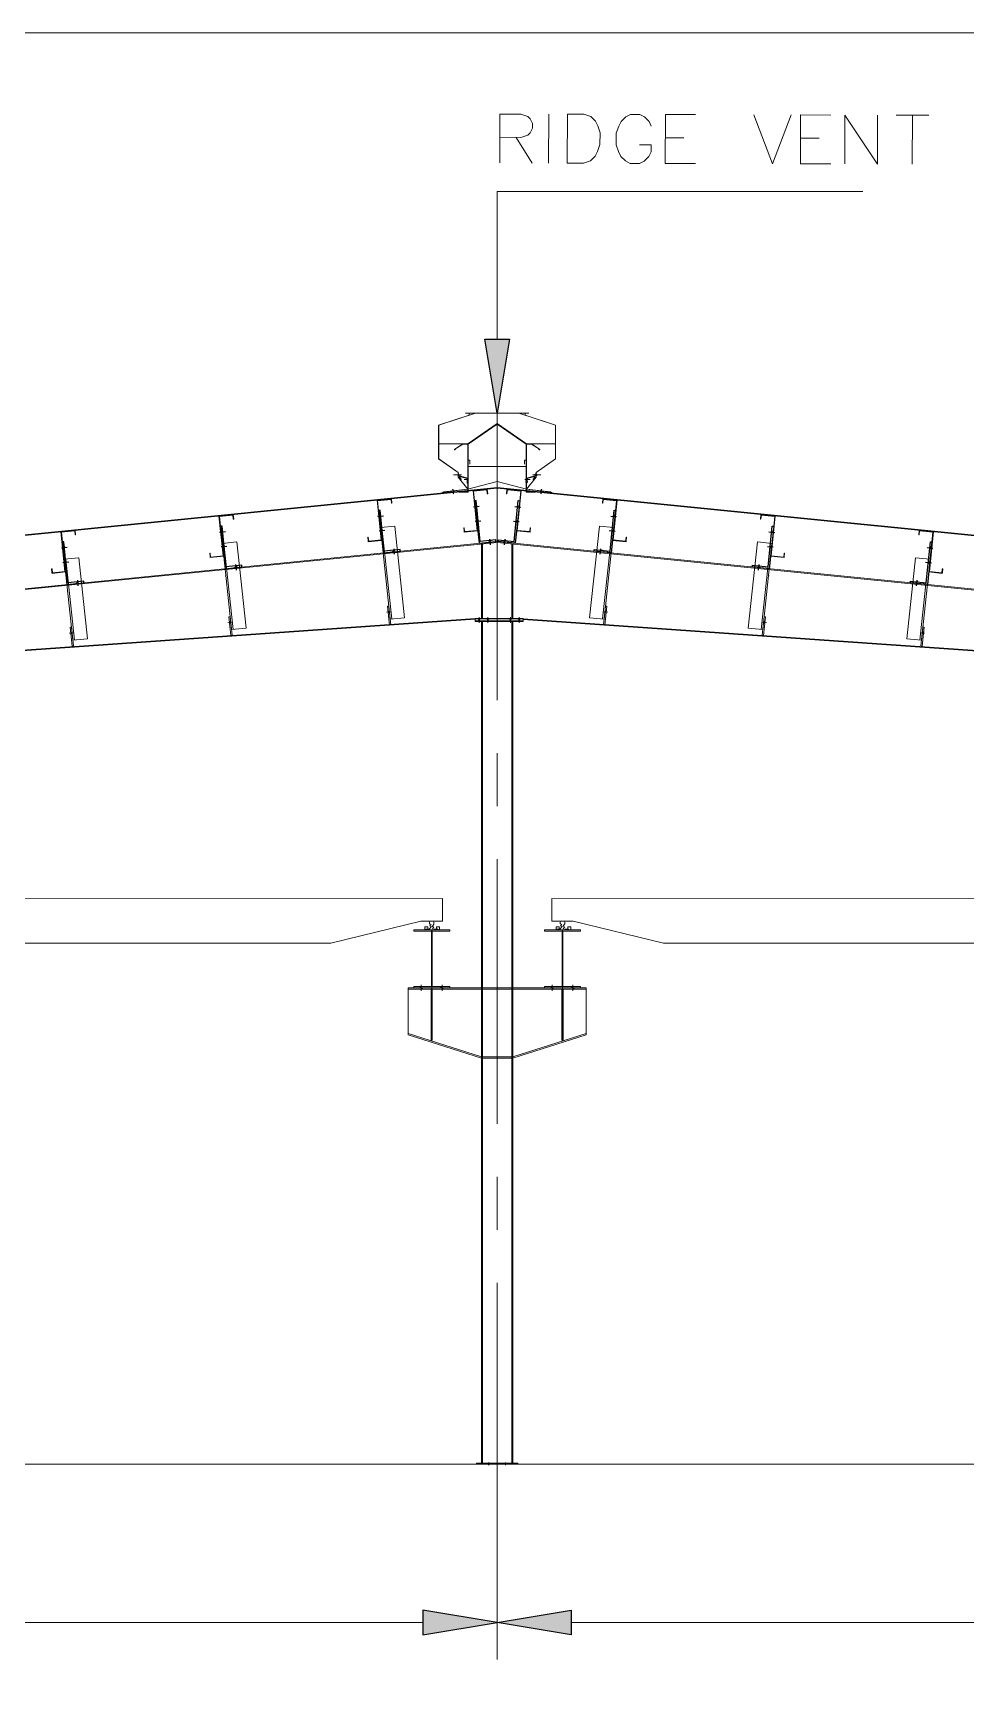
# Model space of a CAD drawing. Header units: millimetres. Extents: x 656141 to 1304589, y -54663 to 110742.
# Drawn here: x 1169822.86 to 1169839.09, y -13867.56 to -13838.84 of the extents above; entities that cross this region are included whole.
import ezdxf

# ---------------------------------------------------------------- set-up
doc = ezdxf.new("R2010")
doc.units = ezdxf.units.MM
doc.header["$LTSCALE"] = 0.35
doc.header["$MEASUREMENT"] = 0
doc.linetypes.add('CONTIN', pattern=[0, 0, 0])
doc.layers.get('0').update_dxf_attribs({"linetype": 'CONTIN'})

msp = doc.modelspace()

# ---------------------------------------------------------------- hatches: boundary and pattern name
for points in [[(1169831.145, -13844.168), (1169830.93, -13845.459), (1169830.715, -13844.168)], [(1169829.64, -13866.292), (1169829.64, -13866.722), (1169830.93, -13866.507)], [(1169832.22, -13866.292), (1169832.22, -13866.722), (1169830.93, -13866.507)]]:
    msp.add_hatch(color=3).paths.add_polyline_path(points)

# ---------------------------------------------------------------- linework, layer by layer
at = {"color": 2, "linetype": 'Continuous', "lineweight": 15}
for p, q in [((1169831.826, -13841.106), (1169831.828, -13840.254)), ((1169837.87, -13840.272), (1169838.438, -13840.274)), ((1169838.154, -13840.273), (1169838.152, -13841.124)), ((1169831.26, -13840.658), (1169831.542, -13841.105)), ((1169833.855, -13840.666), (1169834.179, -13840.667)), ((1169836.207, -13840.672), (1169836.531, -13840.673)), ((1169833.853, -13841.112), (1169834.381, -13841.113)), ((1169836.205, -13841.119), (1169836.733, -13841.12))]:
    msp.add_line(p, q, dxfattribs=at)
at = {"color": 3, "linetype": 'Continuous', "lineweight": 5}
for p, q in [((1169830.93, -13844.168), (1169830.93, -13841.597)), ((1169830.93, -13841.597), (1169837.29, -13841.598)), ((1169829.752, -13854.341), (1169829.752, -13854.319)), ((1169829.752, -13854.434), (1169829.78, -13854.396)), ((1169829.757, -13854.385), (1169829.78, -13854.349)), ((1169829.773, -13854.299), (1169829.811, -13854.299)), ((1169829.78, -13854.396), (1169829.78, -13854.385)), ((1169829.804, -13854.385), (1169829.827, -13854.349)), ((1169829.804, -13854.396), (1169829.804, -13854.385)), ((1169829.804, -13854.434), (1169829.831, -13854.396)), ((1169829.831, -13854.319), (1169829.831, -13854.341)), ((1169832.028, -13854.319), (1169832.028, -13854.341)), ((1169832.028, -13854.434), (1169832.056, -13854.396)), ((1169832.033, -13854.385), (1169832.056, -13854.349)), ((1169832.087, -13854.299), (1169832.049, -13854.299)), ((1169832.056, -13854.396), (1169832.056, -13854.385)), ((1169832.08, -13854.385), (1169832.103, -13854.349)), ((1169832.08, -13854.396), (1169832.08, -13854.385)), ((1169832.08, -13854.434), (1169832.108, -13854.396)), ((1169832.108, -13854.341), (1169832.108, -13854.319)), ((1169829.685, -13854.449), (1169829.685, -13854.453)), ((1169829.685, -13854.453), (1169829.899, -13854.453)), ((1169829.691, -13854.441), (1169829.752, -13854.434)), ((1169829.831, -13854.441), (1169829.892, -13854.434)), ((1169829.899, -13854.453), (1169829.899, -13854.449)), ((1169831.961, -13854.453), (1169831.961, -13854.449)), ((1169832.175, -13854.453), (1169831.961, -13854.453)), ((1169831.968, -13854.441), (1169832.028, -13854.434)), ((1169832.108, -13854.441), (1169832.168, -13854.434)), ((1169832.175, -13854.449), (1169832.175, -13854.453)), ((1169830.93, -13864.72), (1169830.93, -13867.152)), ((1169830.93, -13864.72), (1169830.93, -13867.152)), ((1169793.973, -13866.507), (1169829.64, -13866.507)), ((1169832.22, -13866.507), (1169867.886, -13866.507))]:
    msp.add_line(p, q, dxfattribs=at)
at = {"color": 7, "linetype": 'Continuous', "lineweight": 5}
for p, q in [((1169831.482, -13845.459), (1169830.378, -13845.459)), ((1169831.415, -13845.493), (1169831.415, -13845.459)), ((1169831.416, -13845.459), (1169831.482, -13845.459)), ((1169831.482, -13845.459), (1169831.482, -13845.459)), ((1169830.311, -13846.531), (1169830.171, -13846.531)), ((1169830.232, -13846.531), (1169830.275, -13846.531)), ((1169830.357, -13846.613), (1169830.42, -13846.613)), ((1169830.428, -13846.387), (1169831.432, -13846.387)), ((1169831.413, -13846.613), (1169831.471, -13846.613)), ((1169831.421, -13846.613), (1169831.422, -13846.609)), ((1169831.421, -13846.617), (1169831.422, -13846.613)), ((1169831.422, -13846.617), (1169831.425, -13846.608)), ((1169831.422, -13846.612), (1169831.424, -13846.608)), ((1169831.422, -13846.609), (1169831.424, -13846.608)), ((1169831.422, -13846.614), (1169831.424, -13846.609)), ((1169831.422, -13846.617), (1169831.422, -13846.609)), ((1169831.422, -13846.613), (1169831.465, -13846.613)), ((1169831.422, -13846.618), (1169831.423, -13846.617)), ((1169831.423, -13846.618), (1169831.426, -13846.609)), ((1169831.423, -13846.618), (1169831.424, -13846.617)), ((1169831.424, -13846.617), (1169831.427, -13846.608)), ((1169831.424, -13846.609), (1169831.424, -13846.608)), ((1169831.424, -13846.609), (1169831.425, -13846.608)), ((1169831.424, -13846.618), (1169831.428, -13846.609)), ((1169831.424, -13846.618), (1169831.424, -13846.617)), ((1169831.424, -13846.618), (1169831.426, -13846.617)), ((1169831.425, -13846.609), (1169831.426, -13846.608)), ((1169831.426, -13846.617), (1169831.429, -13846.608)), ((1169831.426, -13846.609), (1169831.427, -13846.608)), ((1169831.426, -13846.618), (1169831.43, -13846.609)), ((1169831.426, -13846.618), (1169831.426, -13846.617)), ((1169831.426, -13846.618), (1169831.427, -13846.617)), ((1169831.427, -13846.609), (1169831.428, -13846.608)), ((1169831.427, -13846.617), (1169831.43, -13846.61)), ((1169831.427, -13846.618), (1169831.428, -13846.617)), ((1169831.428, -13846.609), (1169831.429, -13846.608)), ((1169831.428, -13846.618), (1169831.43, -13846.612)), ((1169831.428, -13846.618), (1169831.429, -13846.617)), ((1169831.429, -13846.609), (1169831.43, -13846.608)), ((1169831.429, -13846.617), (1169831.43, -13846.614)), ((1169831.429, -13846.618), (1169831.43, -13846.617)), ((1169831.43, -13846.608), (1169831.431, -13846.603)), ((1169831.43, -13846.621), (1169831.43, -13846.606)), ((1169831.43, -13846.618), (1169831.431, -13846.608)), ((1169831.43, -13846.609), (1169831.43, -13846.608)), ((1169831.43, -13846.618), (1169831.43, -13846.617)), ((1169831.43, -13846.618), (1169831.442, -13846.618)), ((1169831.43, -13846.623), (1169831.431, -13846.618)), ((1169831.43, -13846.65), (1169831.431, -13846.645)), ((1169831.43, -13846.662), (1169831.43, -13846.647)), ((1169831.431, -13846.603), (1169831.442, -13846.603)), ((1169831.431, -13846.608), (1169831.442, -13846.608)), ((1169831.431, -13846.623), (1169831.442, -13846.623)), ((1169831.431, -13846.645), (1169831.442, -13846.645)), ((1169831.436, -13846.613), (1169831.442, -13846.613)), ((1169831.44, -13846.613), (1169831.503, -13846.613)), ((1169831.442, -13846.623), (1169831.442, -13846.603)), ((1169831.442, -13846.665), (1169831.442, -13846.645)), ((1169831.448, -13846.603), (1169831.459, -13846.603)), ((1169831.448, -13846.623), (1169831.448, -13846.603)), ((1169831.448, -13846.608), (1169831.459, -13846.608)), ((1169831.448, -13846.613), (1169831.455, -13846.613)), ((1169831.448, -13846.618), (1169831.459, -13846.618)), ((1169831.448, -13846.623), (1169831.459, -13846.623)), ((1169831.448, -13846.645), (1169831.459, -13846.645)), ((1169831.448, -13846.665), (1169831.448, -13846.645)), ((1169831.459, -13846.608), (1169831.46, -13846.603)), ((1169831.459, -13846.618), (1169831.46, -13846.608)), ((1169831.459, -13846.623), (1169831.46, -13846.618)), ((1169831.459, -13846.65), (1169831.46, -13846.645)), ((1169831.46, -13846.621), (1169831.46, -13846.606)), ((1169831.46, -13846.662), (1169831.46, -13846.647)), ((1169831.548, -13846.531), (1169831.689, -13846.531)), ((1169831.576, -13846.531), (1169831.634, -13846.531)), ((1169831.584, -13846.531), (1169831.585, -13846.527)), ((1169831.584, -13846.535), (1169831.585, -13846.531)), ((1169831.585, -13846.535), (1169831.588, -13846.526)), ((1169831.585, -13846.529), (1169831.586, -13846.526)), ((1169831.585, -13846.527), (1169831.586, -13846.526)), ((1169831.585, -13846.532), (1169831.587, -13846.527)), ((1169831.585, -13846.535), (1169831.585, -13846.527)), ((1169831.585, -13846.536), (1169831.589, -13846.527)), ((1169831.585, -13846.531), (1169831.627, -13846.531)), ((1169831.585, -13846.536), (1169831.585, -13846.535)), ((1169831.585, -13846.536), (1169831.587, -13846.535)), ((1169831.586, -13846.527), (1169831.587, -13846.526)), ((1169831.587, -13846.535), (1169831.59, -13846.526)), ((1169831.587, -13846.527), (1169831.588, -13846.526)), ((1169831.587, -13846.536), (1169831.591, -13846.527)), ((1169831.587, -13846.536), (1169831.587, -13846.535)), ((1169831.587, -13846.536), (1169831.588, -13846.535)), ((1169831.588, -13846.535), (1169831.592, -13846.526)), ((1169831.588, -13846.527), (1169831.589, -13846.526)), ((1169831.588, -13846.536), (1169831.589, -13846.535)), ((1169831.589, -13846.527), (1169831.59, -13846.526)), ((1169831.589, -13846.536), (1169831.592, -13846.527)), ((1169831.589, -13846.536), (1169831.59, -13846.535)), ((1169831.59, -13846.527), (1169831.591, -13846.526)), ((1169831.59, -13846.535), (1169831.593, -13846.527)), ((1169831.59, -13846.536), (1169831.591, -13846.535)), ((1169831.591, -13846.527), (1169831.592, -13846.526)), ((1169831.591, -13846.536), (1169831.593, -13846.53)), ((1169831.591, -13846.536), (1169831.592, -13846.535)), ((1169831.592, -13846.527), (1169831.593, -13846.526)), ((1169831.592, -13846.527), (1169831.592, -13846.526)), ((1169831.592, -13846.535), (1169831.593, -13846.532)), ((1169831.592, -13846.536), (1169831.593, -13846.535)), ((1169831.593, -13846.526), (1169831.594, -13846.521)), ((1169831.593, -13846.538), (1169831.593, -13846.523)), ((1169831.593, -13846.536), (1169831.594, -13846.526)), ((1169831.593, -13846.536), (1169831.593, -13846.535)), ((1169831.593, -13846.536), (1169831.604, -13846.536)), ((1169831.593, -13846.541), (1169831.594, -13846.536)), ((1169831.594, -13846.521), (1169831.604, -13846.521)), ((1169831.594, -13846.526), (1169831.604, -13846.526)), ((1169831.594, -13846.541), (1169831.604, -13846.541)), ((1169831.599, -13846.531), (1169831.604, -13846.531)), ((1169831.604, -13846.541), (1169831.604, -13846.521)), ((1169831.611, -13846.521), (1169831.622, -13846.521)), ((1169831.611, -13846.541), (1169831.611, -13846.521)), ((1169831.611, -13846.526), (1169831.622, -13846.526)), ((1169831.611, -13846.531), (1169831.618, -13846.531)), ((1169831.611, -13846.536), (1169831.622, -13846.536)), ((1169831.611, -13846.541), (1169831.622, -13846.541)), ((1169831.622, -13846.526), (1169831.623, -13846.521)), ((1169831.622, -13846.536), (1169831.623, -13846.526)), ((1169831.622, -13846.541), (1169831.623, -13846.536)), ((1169831.623, -13846.538), (1169831.623, -13846.523)), ((1169831.44, -13846.822), (1169831.503, -13846.822)), ((1169793.128, -13851.487), (1169830.93, -13847.706)), ((1169830.673, -13849.03), (1169830.673, -13847.732)), ((1169868.732, -13851.487), (1169830.93, -13847.706)), ((1169831.187, -13849.03), (1169831.187, -13847.732)), ((1169829.007, -13848.922), (1169829.082, -13848.915)), ((1169832.777, -13848.915), (1169832.853, -13848.922)), ((1169812.545, -13850.303), (1169830.547, -13849.045)), ((1169826.247, -13849.103), (1169826.322, -13849.096)), ((1169830.673, -13863.733), (1169830.673, -13849.086)), ((1169831.187, -13863.733), (1169831.187, -13849.086)), ((1169849.315, -13850.303), (1169831.383, -13849.05)), ((1169835.538, -13849.096), (1169835.613, -13849.103)), ((1169823.487, -13849.288), (1169823.562, -13849.281)), ((1169838.298, -13849.281), (1169838.373, -13849.288)), ((1169829.381, -13856.279), (1169829.381, -13855.481)), ((1169829.611, -13855.51), (1169829.611, -13855.41)), ((1169829.972, -13855.51), (1169829.972, -13855.409)), ((1169831.887, -13855.51), (1169831.888, -13855.409)), ((1169832.249, -13855.51), (1169832.249, -13855.41)), ((1169832.478, -13856.279), (1169832.478, -13855.481)), ((1169787.504, -13863.752), (1169870.873, -13863.752)), ((1169831.29, -13863.733), (1169830.568, -13863.733)), ((1169830.568, -13863.752), (1169830.568, -13863.733)), ((1169830.569, -13863.733), (1169831.291, -13863.733)), ((1169830.569, -13863.752), (1169830.569, -13863.733)), ((1169831.291, -13863.733), (1169830.569, -13863.733)), ((1169830.569, -13863.752), (1169830.569, -13863.733)), ((1169830.57, -13863.733), (1169831.292, -13863.733)), ((1169830.57, -13863.752), (1169830.57, -13863.733)), ((1169830.705, -13863.752), (1169830.714, -13863.752)), ((1169830.706, -13863.752), (1169830.715, -13863.752)), ((1169830.774, -13863.752), (1169830.79, -13863.733)), ((1169830.775, -13863.752), (1169830.791, -13863.733)), ((1169830.775, -13863.752), (1169830.791, -13863.733)), ((1169830.776, -13863.752), (1169830.792, -13863.733)), ((1169830.782, -13863.768), (1169830.782, -13863.723)), ((1169830.783, -13863.768), (1169830.783, -13863.723)), ((1169830.783, -13863.768), (1169830.783, -13863.723)), ((1169830.784, -13863.768), (1169830.784, -13863.723)), ((1169831.068, -13863.752), (1169831.084, -13863.733)), ((1169831.069, -13863.752), (1169831.085, -13863.733)), ((1169831.069, -13863.752), (1169831.085, -13863.733)), ((1169831.07, -13863.752), (1169831.086, -13863.733)), ((1169831.076, -13863.768), (1169831.076, -13863.723)), ((1169831.077, -13863.768), (1169831.077, -13863.723)), ((1169831.077, -13863.768), (1169831.077, -13863.723)), ((1169831.078, -13863.768), (1169831.078, -13863.723)), ((1169831.145, -13863.752), (1169831.154, -13863.752)), ((1169831.146, -13863.752), (1169831.155, -13863.752)), ((1169831.29, -13863.752), (1169831.29, -13863.733)), ((1169831.291, -13863.752), (1169831.291, -13863.733)), ((1169831.291, -13863.752), (1169831.291, -13863.733)), ((1169831.292, -13863.752), (1169831.292, -13863.733))]:
    msp.add_line(p, q, dxfattribs=at)
at = {"color": 1, "linetype": 'Continuous', "lineweight": 9}
for p, q in [((1169830.93, -13850.455), (1169830.93, -13845.459)), ((1169830.152, -13846.793), (1169830.171, -13846.791)), ((1169830.152, -13846.792), (1169830.156, -13846.791)), ((1169830.152, -13846.793), (1169830.152, -13846.792)), ((1169830.155, -13846.795), (1169830.155, -13846.793)), ((1169830.155, -13846.795), (1169830.168, -13846.794)), ((1169830.156, -13846.786), (1169830.158, -13846.785)), ((1169830.156, -13846.791), (1169830.156, -13846.786)), ((1169830.156, -13846.791), (1169830.166, -13846.79)), ((1169830.157, -13846.785), (1169830.164, -13846.784)), ((1169830.158, -13846.786), (1169830.163, -13846.784)), ((1169830.158, -13846.791), (1169830.159, -13846.786)), ((1169830.158, -13846.797), (1169830.159, -13846.796)), ((1169830.158, -13846.797), (1169830.158, -13846.797)), ((1169830.158, -13846.797), (1169830.159, -13846.797)), ((1169830.159, -13846.796), (1169830.162, -13846.795)), ((1169830.159, -13846.797), (1169830.164, -13846.795)), ((1169830.159, -13846.796), (1169830.159, -13846.795)), ((1169830.159, -13846.796), (1169830.159, -13846.796)), ((1169830.159, -13846.797), (1169830.159, -13846.797)), ((1169830.159, -13846.798), (1169830.159, -13846.797)), ((1169830.159, -13846.799), (1169830.159, -13846.798)), ((1169830.159, -13846.798), (1169830.16, -13846.798)), ((1169830.159, -13846.8), (1169830.159, -13846.799)), ((1169830.159, -13846.8), (1169830.16, -13846.8)), ((1169830.159, -13846.802), (1169830.16, -13846.801)), ((1169830.159, -13846.802), (1169830.16, -13846.802)), ((1169830.159, -13846.802), (1169830.159, -13846.802)), ((1169830.16, -13846.798), (1169830.164, -13846.796)), ((1169830.16, -13846.8), (1169830.164, -13846.798)), ((1169830.16, -13846.801), (1169830.165, -13846.799)), ((1169830.16, -13846.8), (1169830.16, -13846.8)), ((1169830.16, -13846.802), (1169830.165, -13846.8)), ((1169830.16, -13846.801), (1169830.16, -13846.8)), ((1169830.16, -13846.801), (1169830.16, -13846.801)), ((1169830.16, -13846.837), (1169830.163, -13846.802)), ((1169830.16, -13846.802), (1169830.16, -13846.802)), ((1169830.163, -13846.785), (1169830.166, -13846.784)), ((1169830.163, -13846.791), (1169830.164, -13846.785)), ((1169830.163, -13846.839), (1169830.164, -13846.838)), ((1169830.163, -13846.839), (1169830.164, -13846.839)), ((1169830.163, -13846.84), (1169830.163, -13846.839)), ((1169830.163, -13846.84), (1169830.164, -13846.84)), ((1169830.163, -13846.84), (1169830.163, -13846.84)), ((1169830.163, -13846.842), (1169830.164, -13846.842)), ((1169830.163, -13846.843), (1169830.163, -13846.842)), ((1169830.163, -13846.843), (1169830.164, -13846.843)), ((1169830.163, -13846.845), (1169830.164, -13846.844)), ((1169830.163, -13846.846), (1169830.164, -13846.845)), ((1169830.163, -13846.845), (1169830.163, -13846.845)), ((1169830.163, -13846.848), (1169830.164, -13846.847)), ((1169830.163, -13846.848), (1169830.164, -13846.848)), ((1169830.164, -13846.795), (1169830.165, -13846.794)), ((1169830.164, -13846.795), (1169830.164, -13846.795)), ((1169830.164, -13846.796), (1169830.164, -13846.795)), ((1169830.164, -13846.796), (1169830.164, -13846.796)), ((1169830.164, -13846.796), (1169830.165, -13846.796)), ((1169830.164, -13846.798), (1169830.165, -13846.798)), ((1169830.164, -13846.839), (1169830.168, -13846.837)), ((1169830.164, -13846.84), (1169830.169, -13846.838)), ((1169830.164, -13846.842), (1169830.169, -13846.839)), ((1169830.164, -13846.842), (1169830.164, -13846.84)), ((1169830.164, -13846.84), (1169830.164, -13846.84)), ((1169830.164, -13846.843), (1169830.169, -13846.841)), ((1169830.164, -13846.844), (1169830.169, -13846.842)), ((1169830.164, -13846.842), (1169830.164, -13846.842)), ((1169830.164, -13846.844), (1169830.164, -13846.843)), ((1169830.164, -13846.846), (1169830.169, -13846.843)), ((1169830.164, -13846.843), (1169830.164, -13846.843)), ((1169830.164, -13846.844), (1169830.164, -13846.844)), ((1169830.164, -13846.847), (1169830.169, -13846.845)), ((1169830.164, -13846.847), (1169830.164, -13846.846)), ((1169830.164, -13846.846), (1169830.164, -13846.846)), ((1169830.164, -13846.848), (1169830.169, -13846.846)), ((1169830.164, -13846.847), (1169830.164, -13846.847)), ((1169830.164, -13846.85), (1169830.165, -13846.848)), ((1169830.164, -13846.848), (1169830.164, -13846.848)), ((1169830.164, -13846.848), (1169830.164, -13846.848)), ((1169830.164, -13846.85), (1169830.165, -13846.85)), ((1169830.164, -13846.851), (1169830.164, -13846.85)), ((1169830.164, -13846.851), (1169830.165, -13846.851)), ((1169830.164, -13846.853), (1169830.165, -13846.852)), ((1169830.164, -13846.853), (1169830.17, -13846.853)), ((1169830.164, -13846.853), (1169830.164, -13846.853)), ((1169830.165, -13846.797), (1169830.165, -13846.796)), ((1169830.165, -13846.798), (1169830.165, -13846.797)), ((1169830.165, -13846.799), (1169830.165, -13846.798)), ((1169830.165, -13846.799), (1169830.165, -13846.799)), ((1169830.165, -13846.799), (1169830.166, -13846.799)), ((1169830.165, -13846.8), (1169830.166, -13846.799)), ((1169830.165, -13846.8), (1169830.165, -13846.8)), ((1169830.165, -13846.802), (1169830.165, -13846.8)), ((1169830.165, -13846.837), (1169830.168, -13846.802)), ((1169830.165, -13846.85), (1169830.169, -13846.847)), ((1169830.165, -13846.851), (1169830.17, -13846.849)), ((1169830.165, -13846.852), (1169830.17, -13846.85)), ((1169830.165, -13846.85), (1169830.165, -13846.85)), ((1169830.165, -13846.852), (1169830.165, -13846.851)), ((1169830.165, -13846.851), (1169830.165, -13846.851)), ((1169830.165, -13846.852), (1169830.165, -13846.852)), ((1169830.165, -13846.858), (1169830.165, -13846.853)), ((1169830.165, -13846.862), (1169830.168, -13846.858)), ((1169830.166, -13846.79), (1169830.166, -13846.785)), ((1169830.166, -13846.79), (1169830.171, -13846.79)), ((1169830.166, -13846.799), (1169830.166, -13846.799)), ((1169830.166, -13846.853), (1169830.17, -13846.851)), ((1169830.168, -13846.794), (1169830.168, -13846.791)), ((1169830.168, -13846.837), (1169830.169, -13846.837)), ((1169830.168, -13846.862), (1169830.169, -13846.853)), ((1169830.168, -13846.862), (1169830.171, -13846.858)), ((1169830.169, -13846.837), (1169830.169, -13846.837)), ((1169830.169, -13846.837), (1169830.17, -13846.837)), ((1169830.169, -13846.838), (1169830.169, -13846.837)), ((1169830.169, -13846.839), (1169830.169, -13846.838)), ((1169830.169, -13846.838), (1169830.169, -13846.838)), ((1169830.169, -13846.839), (1169830.169, -13846.839)), ((1169830.169, -13846.84), (1169830.17, -13846.839)), ((1169830.169, -13846.841), (1169830.17, -13846.84)), ((1169830.169, -13846.842), (1169830.169, -13846.841)), ((1169830.169, -13846.841), (1169830.169, -13846.841)), ((1169830.169, -13846.842), (1169830.169, -13846.842)), ((1169830.169, -13846.842), (1169830.17, -13846.842)), ((1169830.169, -13846.845), (1169830.169, -13846.843)), ((1169830.169, -13846.843), (1169830.17, -13846.843)), ((1169830.169, -13846.843), (1169830.169, -13846.843)), ((1169830.169, -13846.845), (1169830.169, -13846.845)), ((1169830.169, -13846.845), (1169830.17, -13846.845)), ((1169830.169, -13846.846), (1169830.17, -13846.845)), ((1169830.169, -13846.847), (1169830.169, -13846.846)), ((1169830.169, -13846.846), (1169830.169, -13846.846)), ((1169830.169, -13846.847), (1169830.17, -13846.847)), ((1169830.17, -13846.84), (1169830.17, -13846.84)), ((1169830.17, -13846.843), (1169830.17, -13846.842)), ((1169830.17, -13846.845), (1169830.17, -13846.845)), ((1169830.17, -13846.848), (1169830.17, -13846.847)), ((1169830.17, -13846.848), (1169830.171, -13846.848)), ((1169830.17, -13846.849), (1169830.171, -13846.848)), ((1169830.17, -13846.85), (1169830.17, -13846.849)), ((1169830.17, -13846.849), (1169830.17, -13846.849)), ((1169830.17, -13846.85), (1169830.17, -13846.85)), ((1169830.17, -13846.85), (1169830.171, -13846.85)), ((1169830.17, -13846.853), (1169830.17, -13846.851)), ((1169830.17, -13846.851), (1169830.171, -13846.851)), ((1169830.17, -13846.851), (1169830.17, -13846.851)), ((1169830.17, -13846.858), (1169830.171, -13846.853)), ((1169830.171, -13846.791), (1169830.171, -13846.79)), ((1169830.171, -13846.851), (1169830.171, -13846.85)), ((1169831.691, -13846.791), (1169831.691, -13846.79)), ((1169831.691, -13846.79), (1169831.695, -13846.79)), ((1169831.691, -13846.793), (1169831.71, -13846.791)), ((1169831.691, -13846.843), (1169831.692, -13846.842)), ((1169831.691, -13846.845), (1169831.692, -13846.845)), ((1169831.691, -13846.845), (1169831.691, -13846.845)), ((1169831.691, -13846.846), (1169831.692, -13846.845)), ((1169831.691, -13846.848), (1169831.692, -13846.847)), ((1169831.691, -13846.848), (1169831.691, -13846.848)), ((1169831.691, -13846.849), (1169831.692, -13846.848)), ((1169831.691, -13846.85), (1169831.692, -13846.85)), ((1169831.691, -13846.851), (1169831.691, -13846.85)), ((1169831.691, -13846.851), (1169831.692, -13846.851)), ((1169831.691, -13846.858), (1169831.692, -13846.853)), ((1169831.691, -13846.862), (1169831.693, -13846.858)), ((1169831.692, -13846.837), (1169831.693, -13846.837)), ((1169831.692, -13846.837), (1169831.692, -13846.837)), ((1169831.692, -13846.838), (1169831.693, -13846.837)), ((1169831.692, -13846.84), (1169831.693, -13846.839)), ((1169831.692, -13846.84), (1169831.692, -13846.84)), ((1169831.692, -13846.841), (1169831.693, -13846.84)), ((1169831.692, -13846.842), (1169831.693, -13846.842)), ((1169831.692, -13846.845), (1169831.692, -13846.843)), ((1169831.692, -13846.843), (1169831.692, -13846.843)), ((1169831.692, -13846.846), (1169831.697, -13846.843)), ((1169831.692, -13846.843), (1169831.692, -13846.843)), ((1169831.692, -13846.847), (1169831.697, -13846.845)), ((1169831.692, -13846.845), (1169831.692, -13846.845)), ((1169831.692, -13846.847), (1169831.692, -13846.846)), ((1169831.692, -13846.846), (1169831.692, -13846.846)), ((1169831.692, -13846.848), (1169831.697, -13846.846)), ((1169831.692, -13846.847), (1169831.692, -13846.847)), ((1169831.692, -13846.85), (1169831.697, -13846.847)), ((1169831.692, -13846.85), (1169831.692, -13846.849)), ((1169831.692, -13846.851), (1169831.697, -13846.849)), ((1169831.692, -13846.849), (1169831.692, -13846.849)), ((1169831.692, -13846.852), (1169831.697, -13846.85)), ((1169831.692, -13846.85), (1169831.692, -13846.85)), ((1169831.692, -13846.853), (1169831.692, -13846.851)), ((1169831.692, -13846.853), (1169831.696, -13846.851)), ((1169831.692, -13846.851), (1169831.692, -13846.851)), ((1169831.692, -13846.853), (1169831.698, -13846.853)), ((1169831.692, -13846.862), (1169831.693, -13846.853)), ((1169831.693, -13846.837), (1169831.697, -13846.802)), ((1169831.693, -13846.839), (1169831.698, -13846.837)), ((1169831.693, -13846.837), (1169831.693, -13846.837)), ((1169831.693, -13846.839), (1169831.693, -13846.838)), ((1169831.693, -13846.84), (1169831.698, -13846.838)), ((1169831.693, -13846.838), (1169831.693, -13846.838)), ((1169831.693, -13846.842), (1169831.698, -13846.839)), ((1169831.693, -13846.839), (1169831.693, -13846.839)), ((1169831.693, -13846.842), (1169831.693, -13846.841)), ((1169831.693, -13846.843), (1169831.698, -13846.841)), ((1169831.693, -13846.841), (1169831.693, -13846.841)), ((1169831.693, -13846.844), (1169831.697, -13846.842)), ((1169831.693, -13846.842), (1169831.693, -13846.842)), ((1169831.693, -13846.862), (1169831.696, -13846.858)), ((1169831.694, -13846.794), (1169831.694, -13846.791)), ((1169831.694, -13846.795), (1169831.706, -13846.794)), ((1169831.695, -13846.79), (1169831.696, -13846.785)), ((1169831.695, -13846.791), (1169831.705, -13846.79)), ((1169831.696, -13846.785), (1169831.698, -13846.784)), ((1169831.696, -13846.796), (1169831.697, -13846.796)), ((1169831.696, -13846.797), (1169831.696, -13846.796)), ((1169831.696, -13846.798), (1169831.697, -13846.797)), ((1169831.696, -13846.799), (1169831.697, -13846.799)), ((1169831.696, -13846.799), (1169831.696, -13846.799)), ((1169831.696, -13846.8), (1169831.697, -13846.799)), ((1169831.696, -13846.858), (1169831.697, -13846.853)), ((1169831.697, -13846.785), (1169831.705, -13846.784)), ((1169831.697, -13846.795), (1169831.697, -13846.794)), ((1169831.697, -13846.797), (1169831.702, -13846.795)), ((1169831.697, -13846.795), (1169831.697, -13846.795)), ((1169831.697, -13846.796), (1169831.697, -13846.795)), ((1169831.697, -13846.796), (1169831.697, -13846.796)), ((1169831.697, -13846.798), (1169831.702, -13846.796)), ((1169831.697, -13846.798), (1169831.697, -13846.798)), ((1169831.697, -13846.8), (1169831.702, -13846.798)), ((1169831.697, -13846.799), (1169831.697, -13846.798)), ((1169831.697, -13846.801), (1169831.702, -13846.799)), ((1169831.697, -13846.799), (1169831.697, -13846.799)), ((1169831.697, -13846.8), (1169831.697, -13846.8)), ((1169831.697, -13846.802), (1169831.702, -13846.8)), ((1169831.697, -13846.802), (1169831.697, -13846.8)), ((1169831.697, -13846.844), (1169831.698, -13846.843)), ((1169831.697, -13846.844), (1169831.698, -13846.844)), ((1169831.697, -13846.846), (1169831.698, -13846.845)), ((1169831.697, -13846.847), (1169831.697, -13846.846)), ((1169831.697, -13846.846), (1169831.697, -13846.846)), ((1169831.697, -13846.847), (1169831.697, -13846.847)), ((1169831.697, -13846.848), (1169831.698, -13846.847)), ((1169831.697, -13846.85), (1169831.697, -13846.848)), ((1169831.697, -13846.848), (1169831.697, -13846.848)), ((1169831.697, -13846.848), (1169831.698, -13846.848)), ((1169831.697, -13846.85), (1169831.697, -13846.85)), ((1169831.697, -13846.85), (1169831.698, -13846.85)), ((1169831.697, -13846.852), (1169831.697, -13846.851)), ((1169831.697, -13846.851), (1169831.697, -13846.851)), ((1169831.697, -13846.851), (1169831.698, -13846.851)), ((1169831.697, -13846.852), (1169831.697, -13846.852)), ((1169831.697, -13846.853), (1169831.698, -13846.852)), ((1169831.698, -13846.786), (1169831.703, -13846.784)), ((1169831.698, -13846.791), (1169831.698, -13846.785)), ((1169831.698, -13846.837), (1169831.702, -13846.802)), ((1169831.698, -13846.839), (1169831.698, -13846.838)), ((1169831.698, -13846.839), (1169831.698, -13846.839)), ((1169831.698, -13846.84), (1169831.699, -13846.839)), ((1169831.698, -13846.842), (1169831.698, -13846.84)), ((1169831.698, -13846.84), (1169831.698, -13846.84)), ((1169831.698, -13846.84), (1169831.699, -13846.84)), ((1169831.698, -13846.842), (1169831.698, -13846.842)), ((1169831.698, -13846.842), (1169831.699, -13846.842)), ((1169831.698, -13846.843), (1169831.698, -13846.843)), ((1169831.698, -13846.843), (1169831.699, -13846.843)), ((1169831.698, -13846.845), (1169831.698, -13846.844)), ((1169831.698, -13846.845), (1169831.698, -13846.845)), ((1169831.698, -13846.848), (1169831.698, -13846.848)), ((1169831.698, -13846.851), (1169831.698, -13846.85)), ((1169831.698, -13846.853), (1169831.698, -13846.853)), ((1169831.699, -13846.84), (1169831.699, -13846.84)), ((1169831.699, -13846.843), (1169831.699, -13846.842)), ((1169831.7, -13846.796), (1169831.702, -13846.795)), ((1169831.702, -13846.796), (1169831.702, -13846.795)), ((1169831.702, -13846.797), (1169831.703, -13846.796)), ((1169831.702, -13846.796), (1169831.702, -13846.796)), ((1169831.702, -13846.797), (1169831.703, -13846.797)), ((1169831.702, -13846.797), (1169831.702, -13846.797)), ((1169831.702, -13846.798), (1169831.702, -13846.797)), ((1169831.702, -13846.799), (1169831.703, -13846.798)), ((1169831.702, -13846.798), (1169831.702, -13846.798)), ((1169831.702, -13846.8), (1169831.702, -13846.8)), ((1169831.702, -13846.8), (1169831.703, -13846.8)), ((1169831.702, -13846.801), (1169831.702, -13846.8)), ((1169831.702, -13846.801), (1169831.702, -13846.801)), ((1169831.702, -13846.802), (1169831.703, -13846.801)), ((1169831.702, -13846.802), (1169831.702, -13846.802)), ((1169831.702, -13846.802), (1169831.703, -13846.802)), ((1169831.703, -13846.786), (1169831.706, -13846.785)), ((1169831.703, -13846.791), (1169831.703, -13846.786)), ((1169831.703, -13846.797), (1169831.703, -13846.797)), ((1169831.703, -13846.8), (1169831.703, -13846.799)), ((1169831.703, -13846.802), (1169831.703, -13846.802)), ((1169831.705, -13846.791), (1169831.706, -13846.786)), ((1169831.705, -13846.792), (1169831.71, -13846.791)), ((1169831.706, -13846.795), (1169831.707, -13846.793)), ((1169831.71, -13846.793), (1169831.71, -13846.792)), ((1169830.93, -13852.298), (1169830.93, -13851.376)), ((1169830.93, -13857.828), (1169830.93, -13853.22)), ((1169830.93, -13859.671), (1169830.93, -13858.749)), ((1169830.93, -13865.2), (1169830.93, -13860.592)), ((1169830.93, -13867.044), (1169830.93, -13866.122))]:
    msp.add_line(p, q, dxfattribs=at)
at = {"color": 5, "linetype": 'Continuous', "lineweight": 5}
for p, q in [((1169792.634, -13850.595), (1169830.93, -13846.765)), ((1169792.649, -13850.579), (1169830.93, -13846.751)), ((1169869.211, -13850.579), (1169830.93, -13846.751)), ((1169869.226, -13850.595), (1169830.93, -13846.765))]:
    msp.add_line(p, q, dxfattribs=at)
at = {"color": 1, "linetype": 'Continuous', "lineweight": 5}
for p, q in [((1169828.878, -13847.282), (1169828.909, -13847.225)), ((1169830.546, -13847.116), (1169830.577, -13847.058)), ((1169831.283, -13847.116), (1169831.314, -13847.058)), ((1169832.951, -13847.282), (1169832.982, -13847.225)), ((1169826.127, -13847.558), (1169826.158, -13847.5)), ((1169828.904, -13847.537), (1169828.935, -13847.479)), ((1169830.572, -13847.37), (1169830.603, -13847.312)), ((1169831.257, -13847.37), (1169831.288, -13847.312)), ((1169832.925, -13847.537), (1169832.956, -13847.479)), ((1169835.702, -13847.558), (1169835.733, -13847.5)), ((1169823.376, -13847.833), (1169823.407, -13847.775)), ((1169826.153, -13847.812), (1169826.184, -13847.754)), ((1169830.773, -13847.707), (1169830.831, -13847.671)), ((1169831.028, -13847.707), (1169831.087, -13847.671)), ((1169835.676, -13847.812), (1169835.707, -13847.754)), ((1169838.453, -13847.833), (1169838.484, -13847.775)), ((1169823.402, -13848.087), (1169823.433, -13848.029)), ((1169829.105, -13847.873), (1169829.164, -13847.838)), ((1169832.696, -13847.873), (1169832.755, -13847.838)), ((1169838.427, -13848.087), (1169838.458, -13848.029)), ((1169823.603, -13848.424), (1169823.661, -13848.388)), ((1169826.354, -13848.148), (1169826.412, -13848.113)), ((1169835.447, -13848.148), (1169835.506, -13848.113)), ((1169838.198, -13848.424), (1169838.257, -13848.388)), ((1169829.035, -13848.951), (1169829.054, -13848.886)), ((1169829.035, -13848.951), (1169829.054, -13848.886)), ((1169832.799, -13848.948), (1169832.831, -13848.888)), ((1169832.799, -13848.948), (1169832.831, -13848.888)), ((1169823.515, -13849.317), (1169823.534, -13849.252)), ((1169823.515, -13849.317), (1169823.534, -13849.252)), ((1169826.275, -13849.132), (1169826.294, -13849.067)), ((1169826.275, -13849.132), (1169826.294, -13849.067)), ((1169835.56, -13849.13), (1169835.591, -13849.07)), ((1169835.56, -13849.13), (1169835.591, -13849.07)), ((1169838.32, -13849.314), (1169838.351, -13849.254)), ((1169838.32, -13849.314), (1169838.351, -13849.254))]:
    msp.add_line(p, q, dxfattribs=at)
at = {"color": 40, "linetype": 'Continuous', "lineweight": 25}
for p, q in [((1169830.62, -13847.081), (1169830.519, -13847.091)), ((1169831.239, -13847.081), (1169831.341, -13847.091)), ((1169826.202, -13847.523), (1169826.1, -13847.533)), ((1169828.953, -13847.248), (1169828.851, -13847.258)), ((1169828.978, -13847.502), (1169828.877, -13847.512)), ((1169830.646, -13847.335), (1169830.545, -13847.345)), ((1169831.214, -13847.335), (1169831.315, -13847.345)), ((1169832.881, -13847.502), (1169832.983, -13847.512)), ((1169832.907, -13847.248), (1169833.008, -13847.258)), ((1169835.658, -13847.523), (1169835.76, -13847.533)), ((1169823.45, -13847.798), (1169823.349, -13847.808)), ((1169826.227, -13847.777), (1169826.126, -13847.787)), ((1169829.13, -13847.817), (1169829.14, -13847.914)), ((1169830.798, -13847.65), (1169830.808, -13847.748)), ((1169831.062, -13847.65), (1169831.052, -13847.748)), ((1169832.729, -13847.817), (1169832.719, -13847.914)), ((1169835.633, -13847.777), (1169835.734, -13847.787)), ((1169838.409, -13847.798), (1169838.511, -13847.808)), ((1169823.476, -13848.052), (1169823.375, -13848.062)), ((1169826.379, -13848.092), (1169826.389, -13848.19)), ((1169835.48, -13848.092), (1169835.471, -13848.19)), ((1169838.384, -13848.052), (1169838.485, -13848.062)), ((1169823.628, -13848.367), (1169823.638, -13848.465)), ((1169838.232, -13848.367), (1169838.222, -13848.465))]:
    msp.add_line(p, q, dxfattribs=at)
at = {"color": 13, "linetype": 'Continuous', "lineweight": 5, "true_color": 0xdd6e6e}
for p, q in [((1169828.926, -13847.448), (1169829.095, -13849.04)), ((1169832.934, -13847.448), (1169832.765, -13849.04)), ((1169826.175, -13847.723), (1169826.335, -13849.222)), ((1169835.685, -13847.723), (1169835.525, -13849.222)), ((1169823.424, -13847.998), (1169823.575, -13849.406)), ((1169838.436, -13847.998), (1169838.285, -13849.406))]:
    msp.add_line(p, q, dxfattribs=at)
at = {"color": 6, "linetype": 'Continuous', "lineweight": 5}
for p, q in [((1169793.143, -13851.471), (1169830.93, -13847.692)), ((1169830.658, -13849.03), (1169830.658, -13847.734)), ((1169868.716, -13851.471), (1169830.93, -13847.692)), ((1169831.202, -13849.03), (1169831.202, -13847.734)), ((1169812.545, -13850.289), (1169830.547, -13849.03)), ((1169830.6, -13849.058), (1169830.633, -13849.03)), ((1169830.6, -13849.086), (1169830.633, -13849.058)), ((1169830.616, -13849.009), (1169830.616, -13849.106)), ((1169830.616, -13849.106), (1169830.616, -13849.009)), ((1169830.658, -13863.733), (1169830.658, -13849.086)), ((1169830.753, -13849.058), (1169830.786, -13849.03)), ((1169830.753, -13849.086), (1169830.786, -13849.058)), ((1169830.77, -13849.009), (1169830.77, -13849.106)), ((1169830.77, -13849.106), (1169830.77, -13849.009)), ((1169831.144, -13849.058), (1169831.177, -13849.03)), ((1169831.144, -13849.086), (1169831.177, -13849.058)), ((1169831.161, -13849.009), (1169831.161, -13849.106)), ((1169831.161, -13849.106), (1169831.161, -13849.009)), ((1169831.202, -13863.733), (1169831.202, -13849.086)), ((1169831.297, -13849.058), (1169831.331, -13849.03)), ((1169831.297, -13849.086), (1169831.331, -13849.058)), ((1169831.314, -13849.009), (1169831.314, -13849.106)), ((1169831.314, -13849.106), (1169831.314, -13849.009)), ((1169849.315, -13850.289), (1169831.383, -13849.035))]:
    msp.add_line(p, q, dxfattribs=at)
at = {"color": 8, "linetype": 'Continuous', "lineweight": 5}
for p, q in [((1169828.957, -13848.022), (1169828.959, -13848.002)), ((1169832.901, -13848.022), (1169832.903, -13848.002)), ((1169826.206, -13848.297), (1169826.208, -13848.277)), ((1169835.652, -13848.297), (1169835.654, -13848.277)), ((1169823.455, -13848.572), (1169823.457, -13848.552)), ((1169838.403, -13848.572), (1169838.405, -13848.552))]:
    msp.add_line(p, q, dxfattribs=at)
at = {"color": 4, "linetype": 'Continuous', "lineweight": 5}
for p, q in [((1169829.035, -13848.951), (1169829.054, -13848.886)), ((1169832.799, -13848.948), (1169832.831, -13848.888)), ((1169823.515, -13849.317), (1169823.534, -13849.252)), ((1169826.275, -13849.132), (1169826.294, -13849.067)), ((1169835.56, -13849.13), (1169835.591, -13849.07)), ((1169838.32, -13849.314), (1169838.351, -13849.254)), ((1169829.586, -13855.439), (1169829.636, -13855.481)), ((1169829.997, -13855.481), (1169829.947, -13855.438)), ((1169831.862, -13855.438), (1169831.913, -13855.481)), ((1169832.274, -13855.481), (1169832.223, -13855.439))]:
    msp.add_line(p, q, dxfattribs=at)
at = {"color": 8, "linetype": 'Continuous', "lineweight": 5, "true_color": 0x767676}
for p, q in [((1169829.792, -13854.453), (1169829.792, -13856.376)), ((1169832.068, -13854.453), (1169832.068, -13856.376))]:
    msp.add_line(p, q, dxfattribs=at)
at = {"linetype": 'Continuous', "lineweight": 5}
msp.add_lwpolyline([(1169894.444, -13838.841), (1169894.444, -13929.982), (1169760.375, -13929.982), (1169760.375, -13838.841)], close=True, dxfattribs=at)
at = {"color": 2, "linetype": 'Continuous', "lineweight": 15}
for points in [[(1169830.974, -13841.103), (1169830.977, -13840.252), (1169831.342, -13840.253), (1169831.463, -13840.294), (1169831.504, -13840.334), (1169831.544, -13840.415), (1169831.544, -13840.497), (1169831.503, -13840.578), (1169831.462, -13840.618), (1169831.341, -13840.658), (1169830.976, -13840.657)], [(1169833.612, -13840.462), (1169833.572, -13840.381), (1169833.491, -13840.3), (1169833.41, -13840.259), (1169833.248, -13840.258), (1169833.167, -13840.299), (1169833.085, -13840.379), (1169833.044, -13840.46), (1169833.003, -13840.582), (1169833.003, -13840.785), (1169833.043, -13840.906), (1169833.083, -13840.988), (1169833.164, -13841.069), (1169833.245, -13841.11), (1169833.407, -13841.11), (1169833.489, -13841.07), (1169833.57, -13840.989), (1169833.611, -13840.908), (1169833.611, -13840.786), (1169833.408, -13840.786)], [(1169833.853, -13841.112), (1169833.856, -13840.26), (1169834.383, -13840.262)], [(1169835.397, -13840.265), (1169835.719, -13841.117), (1169836.046, -13840.267)], [(1169836.205, -13841.119), (1169836.208, -13840.267), (1169836.735, -13840.269)], [(1169836.976, -13841.121), (1169836.978, -13840.269), (1169837.544, -13841.122), (1169837.546, -13840.271)]]:
    msp.add_lwpolyline(points, dxfattribs=at)
msp.add_lwpolyline([(1169832.15, -13841.107), (1169832.153, -13840.255), (1169832.437, -13840.256), (1169832.558, -13840.297), (1169832.639, -13840.378), (1169832.679, -13840.459), (1169832.72, -13840.581), (1169832.719, -13840.784), (1169832.678, -13840.905), (1169832.637, -13840.986), (1169832.556, -13841.067), (1169832.434, -13841.107)], close=True, dxfattribs=at)
at = {"color": 3, "linetype": 'Continuous', "lineweight": -2}
for points in [[(1169831.145, -13844.168), (1169830.93, -13845.459), (1169830.715, -13844.168)], [(1169829.64, -13866.292), (1169829.64, -13866.722), (1169830.93, -13866.507)], [(1169832.22, -13866.292), (1169832.22, -13866.722), (1169830.93, -13866.507)]]:
    msp.add_lwpolyline(points, close=True, dxfattribs=at)
at = {"color": 7, "linetype": 'Continuous', "lineweight": 5}
for points in [[(1169830.287, -13846.597), (1169830.294, -13846.612), (1169830.298, -13846.615), (1169830.302, -13846.614), (1169830.305, -13846.61), (1169830.303, -13846.606), (1169830.281, -13846.58), (1169830.249, -13846.572), (1169830.249, -13846.489), (1169829.913, -13846.252), (1169829.913, -13845.667), (1169830.445, -13845.493), (1169830.445, -13845.459), (1169830.378, -13845.459), (1169830.378, -13845.459), (1169830.444, -13845.459), (1169830.444, -13845.493), (1169829.912, -13845.667), (1169829.912, -13846.253), (1169830.249, -13846.489), (1169830.249, -13846.572), (1169830.281, -13846.581), (1169830.303, -13846.606), (1169830.304, -13846.61), (1169830.302, -13846.613), (1169830.298, -13846.614), (1169830.295, -13846.612), (1169830.288, -13846.597)], [(1169831.572, -13846.597), (1169831.565, -13846.612), (1169831.562, -13846.615), (1169831.557, -13846.614), (1169831.555, -13846.61), (1169831.557, -13846.606), (1169831.579, -13846.58), (1169831.61, -13846.572), (1169831.61, -13846.489), (1169831.947, -13846.252), (1169831.947, -13845.667), (1169831.415, -13845.493), (1169831.415, -13845.459), (1169831.482, -13845.459), (1169831.482, -13845.459), (1169831.416, -13845.459), (1169831.416, -13845.493), (1169831.947, -13845.667), (1169831.948, -13846.253), (1169831.611, -13846.489), (1169831.611, -13846.572), (1169831.579, -13846.581), (1169831.557, -13846.606), (1169831.556, -13846.61), (1169831.558, -13846.613), (1169831.561, -13846.614), (1169831.565, -13846.612), (1169831.572, -13846.597)], [(1169829.96, -13846.858), (1169829.959, -13846.857), (1169830.001, -13846.829), (1169830.419, -13846.778), (1169830.419, -13846.277), (1169830.452, -13846.277), (1169830.452, -13846.344), (1169830.452, -13846.344), (1169830.452, -13846.278), (1169830.42, -13846.278), (1169830.42, -13846.779), (1169830.001, -13846.83)], [(1169831.9, -13846.858), (1169831.901, -13846.857), (1169831.859, -13846.829), (1169831.441, -13846.778), (1169831.441, -13846.277), (1169831.407, -13846.277), (1169831.407, -13846.344), (1169831.408, -13846.344), (1169831.408, -13846.278), (1169831.44, -13846.278), (1169831.44, -13846.779), (1169831.859, -13846.83)], [(1169829.801, -13855.481), (1169829.782, -13855.481), (1169829.782, -13856.373), (1169829.801, -13856.373)], [(1169832.058, -13855.481), (1169832.078, -13855.481), (1169832.078, -13856.373), (1169832.058, -13856.373)]]:
    msp.add_lwpolyline(points, close=True, dxfattribs=at)
at = {"color": 1, "linetype": 'Continuous', "lineweight": 15}
for points in [[(1169830.444, -13845.459), (1169830.444, -13845.493), (1169829.912, -13845.667), (1169829.912, -13846.253), (1169830.249, -13846.489), (1169830.249, -13846.572), (1169830.419, -13846.778), (1169830.93, -13846.647)], [(1169831.416, -13845.459), (1169831.416, -13845.493), (1169831.947, -13845.667), (1169831.948, -13846.253), (1169831.611, -13846.489), (1169831.611, -13846.572), (1169831.441, -13846.778), (1169830.93, -13846.647)]]:
    msp.add_lwpolyline(points, dxfattribs=at)
at = {"color": 7, "linetype": 'Continuous', "lineweight": 5}
for points in [[(1169830.93, -13845.639), (1169830.418, -13845.994), (1169829.913, -13845.994), (1169829.913, -13845.667), (1169830.551, -13845.459), (1169830.93, -13845.459)], [(1169830.93, -13845.639), (1169831.441, -13845.994), (1169831.947, -13845.994), (1169831.947, -13845.667), (1169831.309, -13845.459), (1169830.93, -13845.459)], [(1169830.249, -13846.51), (1169830.249, -13846.552), (1169830.411, -13846.593), (1169830.411, -13846.677), (1169830.42, -13846.677)], [(1169830.249, -13846.51), (1169830.258, -13846.51), (1169830.258, -13846.545), (1169830.42, -13846.587), (1169830.42, -13846.677)], [(1169831.61, -13846.51), (1169831.61, -13846.552), (1169831.448, -13846.593), (1169831.448, -13846.677), (1169831.44, -13846.677)], [(1169831.61, -13846.51), (1169831.602, -13846.51), (1169831.602, -13846.545), (1169831.44, -13846.587), (1169831.44, -13846.677)], [(1169829.381, -13856.254), (1169830.659, -13856.66), (1169830.659, -13856.686), (1169829.381, -13856.279)], [(1169832.478, -13856.254), (1169831.2, -13856.66), (1169831.2, -13856.686), (1169832.478, -13856.279)]]:
    msp.add_lwpolyline(points, dxfattribs=at)
at = {"color": 1, "linetype": 'Continuous', "lineweight": 15}
for points in [[(1169831.652, -13846.079), (1169831.653, -13846.079), (1169831.66, -13846.092), (1169831.663, -13846.096), (1169831.668, -13846.096), (1169831.671, -13846.092), (1169831.671, -13846.087), (1169831.667, -13846.084), (1169831.667, -13846.084), (1169831.525, -13845.995), (1169831.441, -13845.995), (1169830.93, -13845.64), (1169830.419, -13845.995), (1169830.335, -13845.995), (1169830.193, -13846.084), (1169830.193, -13846.084), (1169830.189, -13846.087), (1169830.189, -13846.092), (1169830.192, -13846.096), (1169830.197, -13846.096), (1169830.2, -13846.092), (1169830.207, -13846.079), (1169830.208, -13846.079), (1169830.201, -13846.093), (1169830.197, -13846.097), (1169830.192, -13846.096), (1169830.188, -13846.092), (1169830.188, -13846.087), (1169830.193, -13846.083), (1169830.193, -13846.083), (1169830.335, -13845.994), (1169830.418, -13845.994), (1169830.93, -13845.639), (1169831.441, -13845.994), (1169831.525, -13845.994), (1169831.667, -13846.083), (1169831.667, -13846.083), (1169831.671, -13846.087), (1169831.672, -13846.092), (1169831.668, -13846.096), (1169831.663, -13846.097), (1169831.659, -13846.093)], [(1169830.261, -13846.822), (1169830.261, -13846.83), (1169830.428, -13846.83), (1169830.428, -13846.387), (1169830.428, -13845.998), (1169830.93, -13845.65), (1169831.432, -13845.998), (1169831.432, -13846.387), (1169831.432, -13846.83), (1169831.599, -13846.83), (1169831.599, -13846.822), (1169831.44, -13846.822), (1169831.44, -13846.387), (1169831.44, -13845.994), (1169830.93, -13845.64), (1169830.42, -13845.994), (1169830.42, -13846.387), (1169830.42, -13846.822)]]:
    msp.add_lwpolyline(points, close=True, dxfattribs=at)
at = {"color": 20, "linetype": 'Continuous', "lineweight": 5}
for points in [[(1169829.091, -13847.027), (1169829.084, -13846.958), (1169828.851, -13846.981), (1169828.921, -13847.672), (1169828.688, -13847.696), (1169828.686, -13847.68), (1169828.68, -13847.618), (1169828.688, -13847.617), (1169828.695, -13847.687), (1169828.912, -13847.665), (1169828.842, -13846.974), (1169829.091, -13846.949), (1169829.099, -13847.027)], [(1169830.759, -13846.861), (1169830.752, -13846.791), (1169830.519, -13846.814), (1169830.589, -13847.505), (1169830.356, -13847.529), (1169830.354, -13847.513), (1169830.348, -13847.451), (1169830.356, -13847.451), (1169830.363, -13847.52), (1169830.58, -13847.498), (1169830.51, -13846.807), (1169830.759, -13846.782), (1169830.766, -13846.86)], [(1169831.101, -13846.861), (1169831.108, -13846.791), (1169831.341, -13846.814), (1169831.271, -13847.505), (1169831.504, -13847.529), (1169831.506, -13847.513), (1169831.512, -13847.451), (1169831.504, -13847.451), (1169831.497, -13847.52), (1169831.28, -13847.498), (1169831.35, -13846.807), (1169831.101, -13846.782), (1169831.093, -13846.86)], [(1169832.769, -13847.027), (1169832.776, -13846.958), (1169833.009, -13846.981), (1169832.939, -13847.672), (1169833.172, -13847.696), (1169833.173, -13847.68), (1169833.18, -13847.618), (1169833.172, -13847.617), (1169833.165, -13847.687), (1169832.947, -13847.665), (1169833.017, -13846.974), (1169832.769, -13846.949), (1169832.761, -13847.027)], [(1169826.34, -13847.303), (1169826.333, -13847.233), (1169826.1, -13847.256), (1169826.17, -13847.947), (1169825.937, -13847.971), (1169825.935, -13847.955), (1169825.929, -13847.893), (1169825.937, -13847.892), (1169825.944, -13847.962), (1169826.161, -13847.94), (1169826.091, -13847.249), (1169826.34, -13847.224), (1169826.348, -13847.302)], [(1169835.52, -13847.303), (1169835.527, -13847.233), (1169835.76, -13847.256), (1169835.69, -13847.947), (1169835.923, -13847.971), (1169835.924, -13847.955), (1169835.931, -13847.893), (1169835.923, -13847.892), (1169835.916, -13847.962), (1169835.699, -13847.94), (1169835.769, -13847.249), (1169835.52, -13847.224), (1169835.512, -13847.302)], [(1169823.589, -13847.578), (1169823.582, -13847.508), (1169823.349, -13847.531), (1169823.419, -13848.222), (1169823.186, -13848.246), (1169823.184, -13848.23), (1169823.178, -13848.168), (1169823.186, -13848.168), (1169823.193, -13848.237), (1169823.41, -13848.215), (1169823.34, -13847.524), (1169823.589, -13847.499), (1169823.596, -13847.577)], [(1169838.271, -13847.578), (1169838.278, -13847.508), (1169838.511, -13847.531), (1169838.441, -13848.222), (1169838.674, -13848.246), (1169838.676, -13848.23), (1169838.682, -13848.168), (1169838.674, -13848.168), (1169838.667, -13848.237), (1169838.45, -13848.215), (1169838.52, -13847.524), (1169838.271, -13847.499), (1169838.263, -13847.577)]]:
    msp.add_lwpolyline(points, close=True, dxfattribs=at)
at = {"color": 3, "linetype": 'Continuous', "lineweight": 25}
for points in [[(1169828.966, -13847.858), (1169828.896, -13847.146), (1169828.87, -13847.149), (1169828.948, -13847.89), (1169829.242, -13847.86), (1169829.241, -13847.829)], [(1169830.634, -13847.691), (1169830.563, -13846.98), (1169830.538, -13846.982), (1169830.616, -13847.723), (1169830.91, -13847.693), (1169830.908, -13847.663)], [(1169831.226, -13847.691), (1169831.296, -13846.98), (1169831.322, -13846.982), (1169831.244, -13847.723), (1169830.95, -13847.693), (1169830.952, -13847.663)], [(1169832.894, -13847.858), (1169832.964, -13847.146), (1169832.99, -13847.149), (1169832.912, -13847.89), (1169832.618, -13847.86), (1169832.619, -13847.829)], [(1169826.215, -13848.133), (1169826.144, -13847.422), (1169826.119, -13847.424), (1169826.197, -13848.165), (1169826.491, -13848.135), (1169826.489, -13848.105)], [(1169835.645, -13848.133), (1169835.715, -13847.422), (1169835.741, -13847.424), (1169835.663, -13848.165), (1169835.369, -13848.135), (1169835.37, -13848.105)], [(1169823.464, -13848.408), (1169823.393, -13847.697), (1169823.368, -13847.699), (1169823.446, -13848.44), (1169823.74, -13848.41), (1169823.738, -13848.38)], [(1169838.396, -13848.408), (1169838.466, -13847.697), (1169838.492, -13847.699), (1169838.414, -13848.44), (1169838.12, -13848.41), (1169838.122, -13848.38)]]:
    msp.add_lwpolyline(points, close=True, dxfattribs=at)
at = {"color": 13, "linetype": 'Continuous', "lineweight": 5, "true_color": 0xdd6e6e}
for points in [[(1169829.321, -13849.021), (1169829.07, -13849.043), (1169828.901, -13847.45), (1169829.152, -13847.425)], [(1169832.538, -13849.021), (1169832.79, -13849.043), (1169832.959, -13847.45), (1169832.708, -13847.425)], [(1169826.561, -13849.202), (1169826.31, -13849.224), (1169826.15, -13847.725), (1169826.401, -13847.7)], [(1169835.299, -13849.202), (1169835.55, -13849.224), (1169835.71, -13847.725), (1169835.459, -13847.7)], [(1169823.801, -13849.387), (1169823.549, -13849.409), (1169823.399, -13848.001), (1169823.65, -13847.975)], [(1169838.059, -13849.387), (1169838.31, -13849.409), (1169838.461, -13848.001), (1169838.21, -13847.975)]]:
    msp.add_lwpolyline(points, close=True, dxfattribs=at)
at = {"color": 30, "linetype": 'Continuous', "lineweight": 5}
for points in [[(1169829.047, -13848.817), (1169829.08, -13849.143), (1169829.055, -13849.146), (1169829.022, -13848.819)], [(1169832.813, -13848.817), (1169832.78, -13849.143), (1169832.805, -13849.146), (1169832.838, -13848.819)], [(1169823.527, -13849.183), (1169823.56, -13849.509), (1169823.535, -13849.512), (1169823.501, -13849.185)], [(1169826.287, -13848.998), (1169826.32, -13849.324), (1169826.295, -13849.327), (1169826.262, -13849.001)], [(1169835.573, -13848.998), (1169835.54, -13849.324), (1169835.565, -13849.327), (1169835.598, -13849.001)], [(1169838.333, -13849.183), (1169838.3, -13849.509), (1169838.325, -13849.512), (1169838.358, -13849.185)]]:
    msp.add_lwpolyline(points, close=True, dxfattribs=at)
at = {"color": 6, "linetype": 'Continuous', "lineweight": 5}
for points in [[(1169830.547, -13849.03), (1169831.383, -13849.03), (1169831.383, -13849.058), (1169830.547, -13849.058)], [(1169831.383, -13849.058), (1169830.547, -13849.058), (1169830.547, -13849.086), (1169831.383, -13849.086)], [(1169829.381, -13855.481), (1169830.658, -13855.481), (1169830.658, -13855.458), (1169829.381, -13855.458)], [(1169832.478, -13855.481), (1169831.202, -13855.481), (1169831.202, -13855.458), (1169832.478, -13855.458)]]:
    msp.add_lwpolyline(points, close=True, dxfattribs=at)
at = {"color": 2, "linetype": 'Continuous', "lineweight": 5}
for points in [[(1169828.035, -13854.681), (1169796.174, -13854.685), (1169795.216, -13854.299), (1169794.525, -13854.299), (1169794.525, -13853.91), (1169829.979, -13853.906), (1169829.979, -13854.299), (1169829.605, -13854.298)], [(1169833.824, -13854.681), (1169865.686, -13854.685), (1169866.644, -13854.299), (1169867.335, -13854.299), (1169867.335, -13853.91), (1169831.881, -13853.906), (1169831.881, -13854.299), (1169832.255, -13854.298)]]:
    msp.add_lwpolyline(points, close=True, dxfattribs=at)
at = {"color": 3, "linetype": 'Continuous', "lineweight": 5}
for points in [[(1169829.671, -13854.45), (1169829.722, -13854.45), (1169829.722, -13854.4), (1169829.671, -13854.4)], [(1169829.874, -13854.45), (1169829.925, -13854.45), (1169829.925, -13854.4), (1169829.874, -13854.4)], [(1169831.957, -13854.45), (1169832.008, -13854.45), (1169832.008, -13854.4), (1169831.957, -13854.4)], [(1169832.16, -13854.45), (1169832.211, -13854.45), (1169832.211, -13854.4), (1169832.16, -13854.4)]]:
    msp.add_lwpolyline(points, close=True, dxfattribs=at)
for points in [[(1169829.752, -13854.319), (1169829.758, -13854.305), (1169829.773, -13854.299)], [(1169829.757, -13854.349), (1169829.754, -13854.346), (1169829.752, -13854.341)], [(1169829.811, -13854.299), (1169829.825, -13854.305), (1169829.831, -13854.319)], [(1169829.831, -13854.341), (1169829.83, -13854.346), (1169829.827, -13854.349)], [(1169832.049, -13854.299), (1169832.034, -13854.305), (1169832.028, -13854.319)], [(1169832.028, -13854.341), (1169832.03, -13854.346), (1169832.033, -13854.349)], [(1169832.108, -13854.319), (1169832.102, -13854.305), (1169832.087, -13854.299)], [(1169832.103, -13854.349), (1169832.106, -13854.346), (1169832.108, -13854.341)], [(1169829.691, -13854.441), (1169829.687, -13854.444), (1169829.685, -13854.449)], [(1169829.899, -13854.449), (1169829.897, -13854.444), (1169829.892, -13854.441)], [(1169831.961, -13854.449), (1169831.963, -13854.444), (1169831.968, -13854.441)], [(1169832.168, -13854.441), (1169832.173, -13854.444), (1169832.175, -13854.449)]]:
    msp.add_lwpolyline(points, dxfattribs=at)
at = {"color": 1, "linetype": 'Continuous', "lineweight": 5}
for points in [[(1169829.478, -13854.453), (1169830.106, -13854.453), (1169830.106, -13854.473), (1169829.478, -13854.473)], [(1169829.786, -13855.439), (1169829.798, -13855.439), (1169829.798, -13854.473), (1169829.786, -13854.473)], [(1169832.382, -13854.453), (1169831.754, -13854.453), (1169831.754, -13854.473), (1169832.382, -13854.473)], [(1169832.074, -13855.439), (1169832.062, -13855.439), (1169832.062, -13854.473), (1169832.074, -13854.473)], [(1169829.478, -13855.458), (1169830.106, -13855.458), (1169830.106, -13855.439), (1169829.478, -13855.439)], [(1169832.382, -13855.458), (1169831.754, -13855.458), (1169831.754, -13855.439), (1169832.382, -13855.439)]]:
    msp.add_lwpolyline(points, close=True, dxfattribs=at)
at = {"color": 6, "linetype": 'Continuous', "lineweight": 5}
for points in [[(1169830.659, -13855.458), (1169831.187, -13855.458), (1169831.187, -13855.48), (1169830.659, -13855.481)], [(1169831.201, -13855.458), (1169830.673, -13855.458), (1169830.673, -13855.48), (1169831.201, -13855.481)], [(1169830.659, -13856.661), (1169831.185, -13856.662), (1169831.185, -13856.685), (1169830.659, -13856.685)], [(1169831.201, -13856.661), (1169830.675, -13856.662), (1169830.675, -13856.685), (1169831.201, -13856.685)]]:
    msp.add_lwpolyline(points, dxfattribs=at)

doc.saveas('drawing.dxf')
